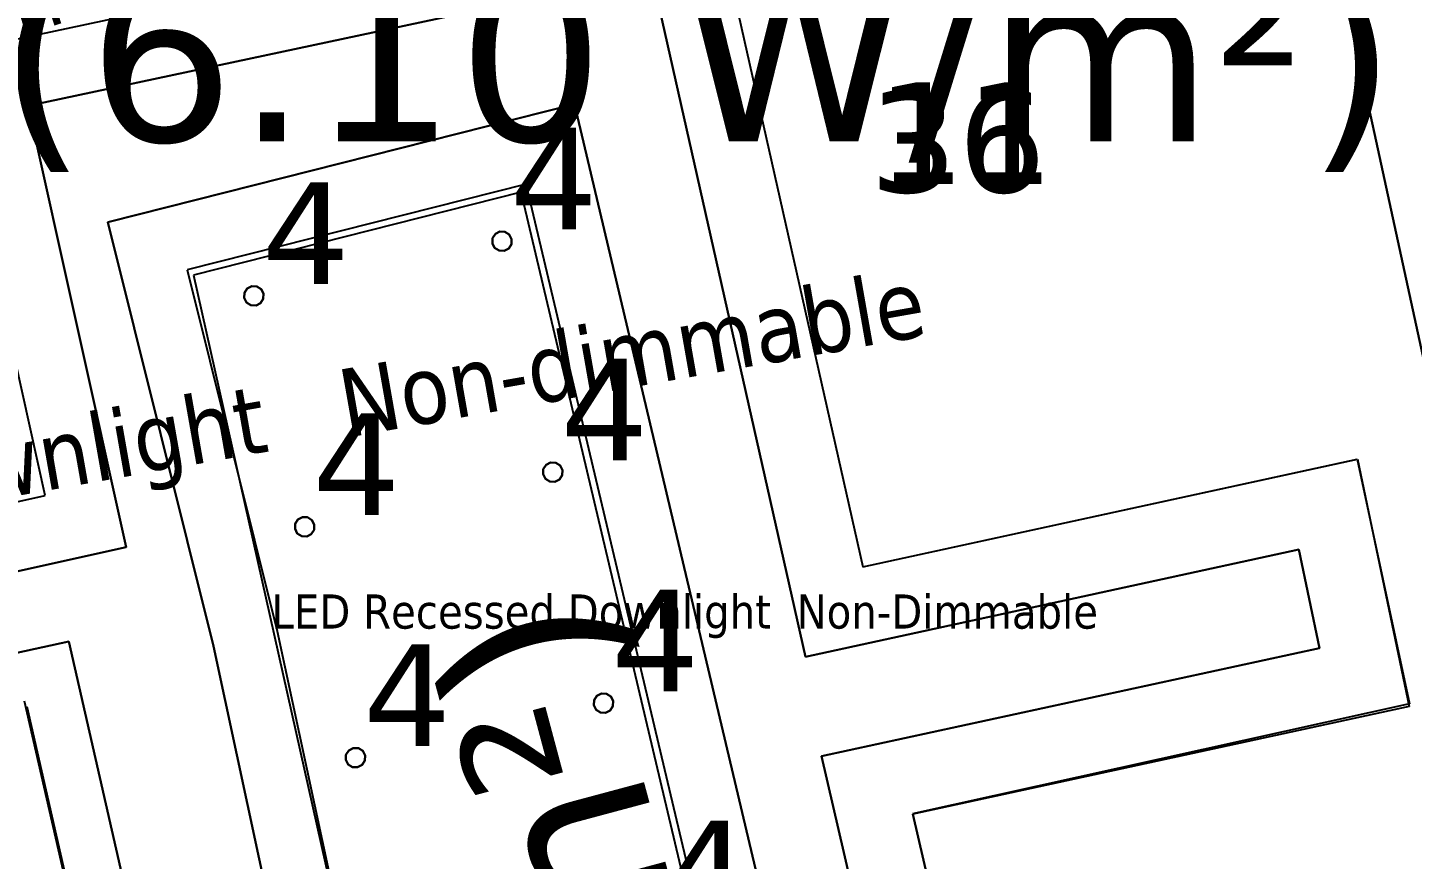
# Model space of a CAD drawing. Header units: inches. Extents: x 0 to 80, y -15 to 299.
# Drawn here: x 26.078 to 28.53, y 3.394 to 4.865 of the extents above; entities that cross this region are included whole.
import ezdxf

# ---------------------------------------------------------------- set-up
doc = ezdxf.new("R2010")
doc.units = ezdxf.units.IN
doc.header["$MEASUREMENT"] = 0
for name, color, linetype, true_color in [('DLX_BLD0_CALC', 3, 'Continuous', 0x00ff00), ('DLX_BLD0_CONT', 7, 'Continuous', 0x969696), ('DLX_BLD0_DESC', 7, 'Continuous', 0x969696), ('DLX_BLD0_LUM', 7, 'Continuous', 0xffd400), ('DLX_BLD0_LUMKEY_IDX', 7, 'Continuous', 0x969696), ('DLX_BLD0_RESKEY_IDX', 7, 'Continuous', 0x707070), ('DLX_BLD0_ROOF', 7, 'Continuous', 0x7f7f7f), ('DLX_BLD0_TXT', 7, 'Continuous', 0xaa00ff)]:
    doc.layers.add(name, color=color, linetype=linetype, true_color=true_color)
doc.styles.add('TableTextStyle', font='')
doc.styles.add('Tahoma AC-9A-79-64-AA-B0-6E-42-C4-5C-8C-13-97-E7-E2-2C', font='')
doc.styles.get('TableTextStyle').set_extended_font_data('VERDANA.TTF')
doc.styles.get('Tahoma AC-9A-79-64-AA-B0-6E-42-C4-5C-8C-13-97-E7-E2-2C').set_extended_font_data('Tahoma')

msp = doc.modelspace()

# ---------------------------------------------------------------- linework, layer by layer
at = {"layer": 'DLX_BLD0_CALC'}
for points in [[(27.1606, 5.6688, 0), (27.5567, 3.9112, 0)], [(27.1606, 5.6688, 0), (27.5567, 3.9112, 0)], [(25.9358, 4.8192, 0), (26.8593, 5.0158, 0)], [(26.1092, 4.0372, 0), (25.9358, 4.8192, 0)], [(26.9608, 4.5886, 0), (26.3604, 4.4369, 0)], [(27.5815, 1.9677, 0), (26.9608, 4.5886, 0)], [(26.952, 4.574, 0), (26.3719, 4.4275, 0)], [(27.5677, 1.9738, 0), (26.952, 4.574, 0)], [(26.3604, 4.4369, 0), (26.5202, 3.7974, 0)], [(26.3719, 4.4275, 0), (26.9519, 1.841, 0)], [(27.5567, 3.9112, 0), (28.4326, 4.1018, 0)], [(27.5567, 3.9112, 0), (28.432, 4.1016, 0)], [(28.432, 4.1016, 0), (28.5247, 3.669, 0)], [(28.4326, 4.1018, 0), (28.5242, 3.6643, 0)], [(25.3352, 3.8655, 0), (26.1092, 4.0372, 0)], [(26.5202, 3.7974, 0), (26.9437, 1.8275, 0)], [(26.5203, 1.7162, 0), (26.0726, 3.6738, 0)], [(26.5216, 1.7157, 0), (26.0772, 3.6636, 0)], [(28.5247, 3.669, 0), (27.645, 3.4745, 0)], [(28.5242, 3.6643, 0), (27.6452, 3.4739, 0)], [(27.645, 3.4745, 0), (28.5393, -0.3804, 0)], [(27.6452, 3.4739, 0), (28.5393, -0.3804, 0)]]:
    msp.add_polyline3d(points, dxfattribs=at)
at = {"layer": 'DLX_BLD0_CONT'}
for points in [[(27.0001, 5.7706, 0), (27.4551, 3.7518, 0)], [(26.0792, 4.727, 0), (27.0028, 4.9237, 0)], [(26.2524, 3.946, 0), (26.0792, 4.727, 0)], [(27.0465, 4.7298, 0), (26.2199, 4.521, 0)], [(27.7214, 1.8797, 0), (27.0465, 4.7298, 0)], [(26.2199, 4.521, 0), (26.4072, 3.7711, 0)], [(25.2445, 3.7225, 0), (26.2524, 3.946, 0)], [(27.4551, 3.7518, 0), (28.329, 3.9419, 0)], [(28.329, 3.9419, 0), (28.3656, 3.7672, 0)], [(26.1508, 3.7794, 0), (24.509, 3.4217, 0)], [(26.6384, 1.6418, 0), (26.1508, 3.7794, 0)], [(26.4072, 3.7711, 0), (26.8548, 1.6892, 0)], [(28.3656, 3.7672, 0), (27.4837, 3.5762, 0)], [(27.4837, 3.5762, 0), (28.4387, -0.5402, 0)]]:
    msp.add_polyline3d(points, dxfattribs=at)
at = {"layer": 'DLX_BLD0_LUM'}
for points in [[(28.5838, 4.1221, 0), (28.3376, 5.2539, 0)], [(28.3376, 5.2539, 0), (28.5838, 4.1221, 0)], [(28.3376, 5.2539, 0), (28.5838, 4.1221, 0)], [(28.5838, 4.1221, 0), (28.3376, 5.2539, 0)], [(26.9009, 4.4836, 0), (26.9013, 4.4926, 0)], [(26.9013, 4.4926, 0), (26.9009, 4.4836, 0)], [(26.9013, 4.4926, 0), (26.9009, 4.4836, 0)], [(26.9009, 4.4836, 0), (26.9013, 4.4926, 0)], [(26.9013, 4.4926, 0), (26.9062, 4.5003, 0)], [(26.9062, 4.5003, 0), (26.9013, 4.4926, 0)], [(26.9062, 4.5003, 0), (26.9013, 4.4926, 0)], [(26.9013, 4.4926, 0), (26.9062, 4.5003, 0)], [(26.9013, 4.4926, 0), (26.9013, 4.4926, 0)], [(26.9013, 4.4926, 0), (26.9013, 4.4926, 0)], [(26.9062, 4.5003, 0), (26.9142, 4.5044, 0)], [(26.9142, 4.5044, 0), (26.9062, 4.5003, 0)], [(26.9142, 4.5044, 0), (26.9062, 4.5003, 0)], [(26.9062, 4.5003, 0), (26.9142, 4.5044, 0)], [(26.9062, 4.5003, 0), (26.9062, 4.5003, 0)], [(26.9062, 4.5003, 0), (26.9062, 4.5003, 0)], [(26.9142, 4.5044, 0), (26.9142, 4.5044, 0)], [(26.9142, 4.5044, 0), (26.9233, 4.504, 0)], [(26.9233, 4.504, 0), (26.9142, 4.5044, 0)], [(26.9142, 4.5044, 0), (26.9142, 4.5044, 0)], [(26.9233, 4.504, 0), (26.9142, 4.5044, 0)], [(26.9142, 4.5044, 0), (26.9233, 4.504, 0)], [(26.9233, 4.504, 0), (26.9233, 4.504, 0)], [(26.9233, 4.504, 0), (26.9309, 4.4992, 0)], [(26.9309, 4.4992, 0), (26.9233, 4.504, 0)], [(26.9233, 4.504, 0), (26.9233, 4.504, 0)], [(26.9309, 4.4992, 0), (26.9233, 4.504, 0)], [(26.9233, 4.504, 0), (26.9309, 4.4992, 0)], [(26.9309, 4.4992, 0), (26.9309, 4.4992, 0)], [(26.9309, 4.4992, 0), (26.9351, 4.4911, 0)], [(26.9351, 4.4911, 0), (26.9309, 4.4992, 0)], [(26.9309, 4.4992, 0), (26.9309, 4.4992, 0)], [(26.9351, 4.4911, 0), (26.9309, 4.4992, 0)], [(26.9309, 4.4992, 0), (26.9351, 4.4911, 0)], [(26.9351, 4.4911, 0), (26.9347, 4.4821, 0)], [(26.9347, 4.4821, 0), (26.9351, 4.4911, 0)], [(26.9347, 4.4821, 0), (26.9351, 4.4911, 0)], [(26.9351, 4.4911, 0), (26.9347, 4.4821, 0)], [(26.9351, 4.4911, 0), (26.9351, 4.4911, 0)], [(26.9351, 4.4911, 0), (26.9351, 4.4911, 0)], [(26.905, 4.4756, 0), (26.9009, 4.4836, 0)], [(26.9009, 4.4836, 0), (26.9009, 4.4836, 0)], [(26.9009, 4.4836, 0), (26.905, 4.4756, 0)], [(26.9009, 4.4836, 0), (26.9009, 4.4836, 0)], [(26.9009, 4.4836, 0), (26.905, 4.4756, 0)], [(26.905, 4.4756, 0), (26.9009, 4.4836, 0)], [(26.9127, 4.4707, 0), (26.905, 4.4756, 0)], [(26.905, 4.4756, 0), (26.905, 4.4756, 0)], [(26.905, 4.4756, 0), (26.9127, 4.4707, 0)], [(26.905, 4.4756, 0), (26.905, 4.4756, 0)], [(26.905, 4.4756, 0), (26.9127, 4.4707, 0)], [(26.9127, 4.4707, 0), (26.905, 4.4756, 0)], [(26.9217, 4.4703, 0), (26.9127, 4.4707, 0)], [(26.9127, 4.4707, 0), (26.9127, 4.4707, 0)], [(26.9127, 4.4707, 0), (26.9217, 4.4703, 0)], [(26.9127, 4.4707, 0), (26.9127, 4.4707, 0)], [(26.9127, 4.4707, 0), (26.9217, 4.4703, 0)], [(26.9217, 4.4703, 0), (26.9127, 4.4707, 0)], [(26.9298, 4.4744, 0), (26.9217, 4.4703, 0)], [(26.9217, 4.4703, 0), (26.9298, 4.4744, 0)], [(26.9217, 4.4703, 0), (26.9298, 4.4744, 0)], [(26.9298, 4.4744, 0), (26.9217, 4.4703, 0)], [(26.9217, 4.4703, 0), (26.9217, 4.4703, 0)], [(26.9217, 4.4703, 0), (26.9217, 4.4703, 0)], [(26.9347, 4.4821, 0), (26.9298, 4.4744, 0)], [(26.9298, 4.4744, 0), (26.9347, 4.4821, 0)], [(26.9298, 4.4744, 0), (26.9347, 4.4821, 0)], [(26.9347, 4.4821, 0), (26.9298, 4.4744, 0)], [(26.9298, 4.4744, 0), (26.9298, 4.4744, 0)], [(26.9298, 4.4744, 0), (26.9298, 4.4744, 0)], [(26.9347, 4.4821, 0), (26.9347, 4.4821, 0)], [(26.9347, 4.4821, 0), (26.9347, 4.4821, 0)], [(26.4616, 4.387, 0), (26.462, 4.3961, 0)], [(26.462, 4.3961, 0), (26.4616, 4.387, 0)], [(26.462, 4.3961, 0), (26.4616, 4.387, 0)], [(26.4616, 4.387, 0), (26.462, 4.3961, 0)], [(26.462, 4.3961, 0), (26.4669, 4.4037, 0)], [(26.4669, 4.4037, 0), (26.462, 4.3961, 0)], [(26.4669, 4.4037, 0), (26.462, 4.3961, 0)], [(26.462, 4.3961, 0), (26.4669, 4.4037, 0)], [(26.462, 4.3961, 0), (26.462, 4.3961, 0)], [(26.462, 4.3961, 0), (26.462, 4.3961, 0)], [(26.4669, 4.4037, 0), (26.475, 4.4079, 0)], [(26.475, 4.4079, 0), (26.4669, 4.4037, 0)], [(26.475, 4.4079, 0), (26.4669, 4.4037, 0)], [(26.4669, 4.4037, 0), (26.475, 4.4079, 0)], [(26.4669, 4.4037, 0), (26.4669, 4.4037, 0)], [(26.4669, 4.4037, 0), (26.4669, 4.4037, 0)], [(26.475, 4.4079, 0), (26.475, 4.4079, 0)], [(26.475, 4.4079, 0), (26.484, 4.4075, 0)], [(26.484, 4.4075, 0), (26.475, 4.4079, 0)], [(26.475, 4.4079, 0), (26.475, 4.4079, 0)], [(26.484, 4.4075, 0), (26.475, 4.4079, 0)], [(26.475, 4.4079, 0), (26.484, 4.4075, 0)], [(26.484, 4.4075, 0), (26.484, 4.4075, 0)], [(26.484, 4.4075, 0), (26.4916, 4.4026, 0)], [(26.4916, 4.4026, 0), (26.484, 4.4075, 0)], [(26.484, 4.4075, 0), (26.484, 4.4075, 0)], [(26.4916, 4.4026, 0), (26.484, 4.4075, 0)], [(26.484, 4.4075, 0), (26.4916, 4.4026, 0)], [(26.4916, 4.4026, 0), (26.4916, 4.4026, 0)], [(26.4916, 4.4026, 0), (26.4958, 4.3946, 0)], [(26.4958, 4.3946, 0), (26.4916, 4.4026, 0)], [(26.4916, 4.4026, 0), (26.4916, 4.4026, 0)], [(26.4958, 4.3946, 0), (26.4916, 4.4026, 0)], [(26.4916, 4.4026, 0), (26.4958, 4.3946, 0)], [(26.4958, 4.3946, 0), (26.4954, 4.3855, 0)], [(26.4954, 4.3855, 0), (26.4958, 4.3946, 0)], [(26.4954, 4.3855, 0), (26.4958, 4.3946, 0)], [(26.4958, 4.3946, 0), (26.4954, 4.3855, 0)], [(26.4958, 4.3946, 0), (26.4958, 4.3946, 0)], [(26.4958, 4.3946, 0), (26.4958, 4.3946, 0)], [(26.4658, 4.379, 0), (26.4616, 4.387, 0)], [(26.4616, 4.387, 0), (26.4616, 4.387, 0)], [(26.4616, 4.387, 0), (26.4658, 4.379, 0)], [(26.4616, 4.387, 0), (26.4616, 4.387, 0)], [(26.4616, 4.387, 0), (26.4658, 4.379, 0)], [(26.4658, 4.379, 0), (26.4616, 4.387, 0)], [(26.4734, 4.3741, 0), (26.4658, 4.379, 0)], [(26.4658, 4.379, 0), (26.4658, 4.379, 0)], [(26.4658, 4.379, 0), (26.4734, 4.3741, 0)], [(26.4658, 4.379, 0), (26.4658, 4.379, 0)], [(26.4658, 4.379, 0), (26.4734, 4.3741, 0)], [(26.4734, 4.3741, 0), (26.4658, 4.379, 0)], [(26.4825, 4.3737, 0), (26.4734, 4.3741, 0)], [(26.4734, 4.3741, 0), (26.4734, 4.3741, 0)], [(26.4734, 4.3741, 0), (26.4825, 4.3737, 0)], [(26.4734, 4.3741, 0), (26.4734, 4.3741, 0)], [(26.4734, 4.3741, 0), (26.4825, 4.3737, 0)], [(26.4825, 4.3737, 0), (26.4734, 4.3741, 0)], [(26.4905, 4.3779, 0), (26.4825, 4.3737, 0)], [(26.4825, 4.3737, 0), (26.4905, 4.3779, 0)], [(26.4825, 4.3737, 0), (26.4905, 4.3779, 0)], [(26.4905, 4.3779, 0), (26.4825, 4.3737, 0)], [(26.4825, 4.3737, 0), (26.4825, 4.3737, 0)], [(26.4825, 4.3737, 0), (26.4825, 4.3737, 0)], [(26.4954, 4.3855, 0), (26.4905, 4.3779, 0)], [(26.4905, 4.3779, 0), (26.4954, 4.3855, 0)], [(26.4905, 4.3779, 0), (26.4954, 4.3855, 0)], [(26.4954, 4.3855, 0), (26.4905, 4.3779, 0)], [(26.4905, 4.3779, 0), (26.4905, 4.3779, 0)], [(26.4905, 4.3779, 0), (26.4905, 4.3779, 0)], [(26.4954, 4.3855, 0), (26.4954, 4.3855, 0)], [(26.4954, 4.3855, 0), (26.4954, 4.3855, 0)], [(26.996, 4.0917, 0), (27.004, 4.0958, 0)], [(27.004, 4.0958, 0), (26.996, 4.0917, 0)], [(27.004, 4.0958, 0), (26.996, 4.0917, 0)], [(26.996, 4.0917, 0), (27.004, 4.0958, 0)], [(27.004, 4.0958, 0), (27.004, 4.0958, 0)], [(27.004, 4.0958, 0), (27.0131, 4.0954, 0)], [(27.0131, 4.0954, 0), (27.004, 4.0958, 0)], [(27.004, 4.0958, 0), (27.004, 4.0958, 0)], [(27.0131, 4.0954, 0), (27.004, 4.0958, 0)], [(27.004, 4.0958, 0), (27.0131, 4.0954, 0)], [(27.0131, 4.0954, 0), (27.0131, 4.0954, 0)], [(27.0131, 4.0954, 0), (27.0207, 4.0906, 0)], [(27.0207, 4.0906, 0), (27.0131, 4.0954, 0)], [(27.0131, 4.0954, 0), (27.0131, 4.0954, 0)], [(27.0207, 4.0906, 0), (27.0131, 4.0954, 0)], [(27.0131, 4.0954, 0), (27.0207, 4.0906, 0)], [(26.9907, 4.075, 0), (26.9911, 4.084, 0)], [(26.9911, 4.084, 0), (26.9907, 4.075, 0)], [(26.9911, 4.084, 0), (26.9907, 4.075, 0)], [(26.9907, 4.075, 0), (26.9911, 4.084, 0)], [(26.9949, 4.067, 0), (26.9907, 4.075, 0)], [(26.9907, 4.075, 0), (26.9907, 4.075, 0)], [(26.9907, 4.075, 0), (26.9949, 4.067, 0)], [(26.9907, 4.075, 0), (26.9907, 4.075, 0)], [(26.9907, 4.075, 0), (26.9949, 4.067, 0)], [(26.9949, 4.067, 0), (26.9907, 4.075, 0)], [(26.9911, 4.084, 0), (26.996, 4.0917, 0)], [(26.996, 4.0917, 0), (26.9911, 4.084, 0)], [(26.996, 4.0917, 0), (26.9911, 4.084, 0)], [(26.9911, 4.084, 0), (26.996, 4.0917, 0)], [(26.9911, 4.084, 0), (26.9911, 4.084, 0)], [(26.9911, 4.084, 0), (26.9911, 4.084, 0)], [(26.996, 4.0917, 0), (26.996, 4.0917, 0)], [(26.996, 4.0917, 0), (26.996, 4.0917, 0)], [(27.0245, 4.0735, 0), (27.0196, 4.0658, 0)], [(27.0196, 4.0658, 0), (27.0245, 4.0735, 0)], [(27.0196, 4.0658, 0), (27.0245, 4.0735, 0)], [(27.0245, 4.0735, 0), (27.0196, 4.0658, 0)], [(27.0207, 4.0906, 0), (27.0207, 4.0906, 0)], [(27.0207, 4.0906, 0), (27.0249, 4.0825, 0)], [(27.0249, 4.0825, 0), (27.0207, 4.0906, 0)], [(27.0207, 4.0906, 0), (27.0207, 4.0906, 0)], [(27.0249, 4.0825, 0), (27.0207, 4.0906, 0)], [(27.0207, 4.0906, 0), (27.0249, 4.0825, 0)], [(27.0249, 4.0825, 0), (27.0245, 4.0735, 0)], [(27.0245, 4.0735, 0), (27.0249, 4.0825, 0)], [(27.0245, 4.0735, 0), (27.0249, 4.0825, 0)], [(27.0249, 4.0825, 0), (27.0245, 4.0735, 0)], [(27.0245, 4.0735, 0), (27.0245, 4.0735, 0)], [(27.0245, 4.0735, 0), (27.0245, 4.0735, 0)], [(27.0249, 4.0825, 0), (27.0249, 4.0825, 0)], [(27.0249, 4.0825, 0), (27.0249, 4.0825, 0)], [(27.0025, 4.0621, 0), (26.9949, 4.067, 0)], [(26.9949, 4.067, 0), (26.9949, 4.067, 0)], [(26.9949, 4.067, 0), (27.0025, 4.0621, 0)], [(26.9949, 4.067, 0), (26.9949, 4.067, 0)], [(26.9949, 4.067, 0), (27.0025, 4.0621, 0)], [(27.0025, 4.0621, 0), (26.9949, 4.067, 0)], [(27.0116, 4.0617, 0), (27.0025, 4.0621, 0)], [(27.0025, 4.0621, 0), (27.0025, 4.0621, 0)], [(27.0025, 4.0621, 0), (27.0116, 4.0617, 0)], [(27.0025, 4.0621, 0), (27.0025, 4.0621, 0)], [(27.0025, 4.0621, 0), (27.0116, 4.0617, 0)], [(27.0116, 4.0617, 0), (27.0025, 4.0621, 0)], [(27.0196, 4.0658, 0), (27.0116, 4.0617, 0)], [(27.0116, 4.0617, 0), (27.0196, 4.0658, 0)], [(27.0116, 4.0617, 0), (27.0196, 4.0658, 0)], [(27.0196, 4.0658, 0), (27.0116, 4.0617, 0)], [(27.0116, 4.0617, 0), (27.0116, 4.0617, 0)], [(27.0116, 4.0617, 0), (27.0116, 4.0617, 0)], [(27.0196, 4.0658, 0), (27.0196, 4.0658, 0)], [(27.0196, 4.0658, 0), (27.0196, 4.0658, 0)], [(26.5567, 3.9951, 0), (26.5648, 3.9993, 0)], [(26.5648, 3.9993, 0), (26.5567, 3.9951, 0)], [(26.5648, 3.9993, 0), (26.5567, 3.9951, 0)], [(26.5567, 3.9951, 0), (26.5648, 3.9993, 0)], [(26.5648, 3.9993, 0), (26.5648, 3.9993, 0)], [(26.5648, 3.9993, 0), (26.5738, 3.9989, 0)], [(26.5738, 3.9989, 0), (26.5648, 3.9993, 0)], [(26.5648, 3.9993, 0), (26.5648, 3.9993, 0)], [(26.5738, 3.9989, 0), (26.5648, 3.9993, 0)], [(26.5648, 3.9993, 0), (26.5738, 3.9989, 0)], [(26.5738, 3.9989, 0), (26.5738, 3.9989, 0)], [(26.5738, 3.9989, 0), (26.5815, 3.994, 0)], [(26.5815, 3.994, 0), (26.5738, 3.9989, 0)], [(26.5738, 3.9989, 0), (26.5738, 3.9989, 0)], [(26.5815, 3.994, 0), (26.5738, 3.9989, 0)], [(26.5738, 3.9989, 0), (26.5815, 3.994, 0)], [(26.5515, 3.9784, 0), (26.5519, 3.9875, 0)], [(26.5519, 3.9875, 0), (26.5515, 3.9784, 0)], [(26.5519, 3.9875, 0), (26.5515, 3.9784, 0)], [(26.5515, 3.9784, 0), (26.5519, 3.9875, 0)], [(26.5556, 3.9704, 0), (26.5515, 3.9784, 0)], [(26.5515, 3.9784, 0), (26.5515, 3.9784, 0)], [(26.5515, 3.9784, 0), (26.5556, 3.9704, 0)], [(26.5515, 3.9784, 0), (26.5515, 3.9784, 0)], [(26.5515, 3.9784, 0), (26.5556, 3.9704, 0)], [(26.5556, 3.9704, 0), (26.5515, 3.9784, 0)], [(26.5519, 3.9875, 0), (26.5567, 3.9951, 0)], [(26.5567, 3.9951, 0), (26.5519, 3.9875, 0)], [(26.5567, 3.9951, 0), (26.5519, 3.9875, 0)], [(26.5519, 3.9875, 0), (26.5567, 3.9951, 0)], [(26.5519, 3.9875, 0), (26.5519, 3.9875, 0)], [(26.5519, 3.9875, 0), (26.5519, 3.9875, 0)], [(26.5567, 3.9951, 0), (26.5567, 3.9951, 0)], [(26.5567, 3.9951, 0), (26.5567, 3.9951, 0)], [(26.5852, 3.9769, 0), (26.5803, 3.9693, 0)], [(26.5803, 3.9693, 0), (26.5852, 3.9769, 0)], [(26.5803, 3.9693, 0), (26.5852, 3.9769, 0)], [(26.5852, 3.9769, 0), (26.5803, 3.9693, 0)], [(26.5815, 3.994, 0), (26.5815, 3.994, 0)], [(26.5815, 3.994, 0), (26.5856, 3.986, 0)], [(26.5856, 3.986, 0), (26.5815, 3.994, 0)], [(26.5815, 3.994, 0), (26.5815, 3.994, 0)], [(26.5856, 3.986, 0), (26.5815, 3.994, 0)], [(26.5815, 3.994, 0), (26.5856, 3.986, 0)], [(26.5856, 3.986, 0), (26.5852, 3.9769, 0)], [(26.5852, 3.9769, 0), (26.5856, 3.986, 0)], [(26.5852, 3.9769, 0), (26.5856, 3.986, 0)], [(26.5856, 3.986, 0), (26.5852, 3.9769, 0)], [(26.5852, 3.9769, 0), (26.5852, 3.9769, 0)], [(26.5852, 3.9769, 0), (26.5852, 3.9769, 0)], [(26.5856, 3.986, 0), (26.5856, 3.986, 0)], [(26.5856, 3.986, 0), (26.5856, 3.986, 0)], [(26.5633, 3.9655, 0), (26.5556, 3.9704, 0)], [(26.5556, 3.9704, 0), (26.5556, 3.9704, 0)], [(26.5556, 3.9704, 0), (26.5633, 3.9655, 0)], [(26.5556, 3.9704, 0), (26.5556, 3.9704, 0)], [(26.5556, 3.9704, 0), (26.5633, 3.9655, 0)], [(26.5633, 3.9655, 0), (26.5556, 3.9704, 0)], [(26.5723, 3.9651, 0), (26.5633, 3.9655, 0)], [(26.5633, 3.9655, 0), (26.5633, 3.9655, 0)], [(26.5633, 3.9655, 0), (26.5723, 3.9651, 0)], [(26.5633, 3.9655, 0), (26.5633, 3.9655, 0)], [(26.5633, 3.9655, 0), (26.5723, 3.9651, 0)], [(26.5723, 3.9651, 0), (26.5633, 3.9655, 0)], [(26.5803, 3.9693, 0), (26.5723, 3.9651, 0)], [(26.5723, 3.9651, 0), (26.5803, 3.9693, 0)], [(26.5723, 3.9651, 0), (26.5803, 3.9693, 0)], [(26.5803, 3.9693, 0), (26.5723, 3.9651, 0)], [(26.5723, 3.9651, 0), (26.5723, 3.9651, 0)], [(26.5723, 3.9651, 0), (26.5723, 3.9651, 0)], [(26.5803, 3.9693, 0), (26.5803, 3.9693, 0)], [(26.5803, 3.9693, 0), (26.5803, 3.9693, 0)], [(27.0809, 3.6754, 0), (27.0858, 3.6831, 0)], [(27.0858, 3.6831, 0), (27.0809, 3.6754, 0)], [(27.0858, 3.6831, 0), (27.0809, 3.6754, 0)], [(27.0809, 3.6754, 0), (27.0858, 3.6831, 0)], [(27.0858, 3.6831, 0), (27.0939, 3.6872, 0)], [(27.0939, 3.6872, 0), (27.0858, 3.6831, 0)], [(27.0939, 3.6872, 0), (27.0858, 3.6831, 0)], [(27.0858, 3.6831, 0), (27.0939, 3.6872, 0)], [(27.0858, 3.6831, 0), (27.0858, 3.6831, 0)], [(27.0858, 3.6831, 0), (27.0858, 3.6831, 0)], [(27.0939, 3.6872, 0), (27.0939, 3.6872, 0)], [(27.0939, 3.6872, 0), (27.1029, 3.6868, 0)], [(27.1029, 3.6868, 0), (27.0939, 3.6872, 0)], [(27.0939, 3.6872, 0), (27.0939, 3.6872, 0)], [(27.1029, 3.6868, 0), (27.0939, 3.6872, 0)], [(27.0939, 3.6872, 0), (27.1029, 3.6868, 0)], [(27.1029, 3.6868, 0), (27.1029, 3.6868, 0)], [(27.1029, 3.6868, 0), (27.1105, 3.682, 0)], [(27.1105, 3.682, 0), (27.1029, 3.6868, 0)], [(27.1029, 3.6868, 0), (27.1029, 3.6868, 0)], [(27.1105, 3.682, 0), (27.1029, 3.6868, 0)], [(27.1029, 3.6868, 0), (27.1105, 3.682, 0)], [(27.1105, 3.682, 0), (27.1105, 3.682, 0)], [(27.1105, 3.682, 0), (27.1147, 3.6739, 0)], [(27.1147, 3.6739, 0), (27.1105, 3.682, 0)], [(27.1105, 3.682, 0), (27.1105, 3.682, 0)], [(27.1147, 3.6739, 0), (27.1105, 3.682, 0)], [(27.1105, 3.682, 0), (27.1147, 3.6739, 0)], [(27.0805, 3.6664, 0), (27.0809, 3.6754, 0)], [(27.0809, 3.6754, 0), (27.0805, 3.6664, 0)], [(27.0809, 3.6754, 0), (27.0805, 3.6664, 0)], [(27.0805, 3.6664, 0), (27.0809, 3.6754, 0)], [(27.0847, 3.6584, 0), (27.0805, 3.6664, 0)], [(27.0805, 3.6664, 0), (27.0805, 3.6664, 0)], [(27.0805, 3.6664, 0), (27.0847, 3.6584, 0)], [(27.0805, 3.6664, 0), (27.0805, 3.6664, 0)], [(27.0805, 3.6664, 0), (27.0847, 3.6584, 0)], [(27.0847, 3.6584, 0), (27.0805, 3.6664, 0)], [(27.0809, 3.6754, 0), (27.0809, 3.6754, 0)], [(27.0809, 3.6754, 0), (27.0809, 3.6754, 0)], [(27.0923, 3.6535, 0), (27.0847, 3.6584, 0)], [(27.0847, 3.6584, 0), (27.0847, 3.6584, 0)], [(27.0847, 3.6584, 0), (27.0923, 3.6535, 0)], [(27.0847, 3.6584, 0), (27.0847, 3.6584, 0)], [(27.0847, 3.6584, 0), (27.0923, 3.6535, 0)], [(27.0923, 3.6535, 0), (27.0847, 3.6584, 0)], [(27.1014, 3.6531, 0), (27.0923, 3.6535, 0)], [(27.0923, 3.6535, 0), (27.0923, 3.6535, 0)], [(27.0923, 3.6535, 0), (27.1014, 3.6531, 0)], [(27.0923, 3.6535, 0), (27.0923, 3.6535, 0)], [(27.0923, 3.6535, 0), (27.1014, 3.6531, 0)], [(27.1014, 3.6531, 0), (27.0923, 3.6535, 0)], [(27.1094, 3.6572, 0), (27.1014, 3.6531, 0)], [(27.1014, 3.6531, 0), (27.1094, 3.6572, 0)], [(27.1014, 3.6531, 0), (27.1094, 3.6572, 0)], [(27.1094, 3.6572, 0), (27.1014, 3.6531, 0)], [(27.1014, 3.6531, 0), (27.1014, 3.6531, 0)], [(27.1014, 3.6531, 0), (27.1014, 3.6531, 0)], [(27.1143, 3.6649, 0), (27.1094, 3.6572, 0)], [(27.1094, 3.6572, 0), (27.1143, 3.6649, 0)], [(27.1094, 3.6572, 0), (27.1143, 3.6649, 0)], [(27.1143, 3.6649, 0), (27.1094, 3.6572, 0)], [(27.1094, 3.6572, 0), (27.1094, 3.6572, 0)], [(27.1094, 3.6572, 0), (27.1094, 3.6572, 0)], [(27.1147, 3.6739, 0), (27.1143, 3.6649, 0)], [(27.1143, 3.6649, 0), (27.1147, 3.6739, 0)], [(27.1143, 3.6649, 0), (27.1147, 3.6739, 0)], [(27.1147, 3.6739, 0), (27.1143, 3.6649, 0)], [(27.1143, 3.6649, 0), (27.1143, 3.6649, 0)], [(27.1143, 3.6649, 0), (27.1143, 3.6649, 0)], [(27.1147, 3.6739, 0), (27.1147, 3.6739, 0)], [(27.1147, 3.6739, 0), (27.1147, 3.6739, 0)], [(26.6417, 3.5789, 0), (26.6466, 3.5865, 0)], [(26.6466, 3.5865, 0), (26.6417, 3.5789, 0)], [(26.6466, 3.5865, 0), (26.6417, 3.5789, 0)], [(26.6417, 3.5789, 0), (26.6466, 3.5865, 0)], [(26.6466, 3.5865, 0), (26.6546, 3.5907, 0)], [(26.6546, 3.5907, 0), (26.6466, 3.5865, 0)], [(26.6546, 3.5907, 0), (26.6466, 3.5865, 0)], [(26.6466, 3.5865, 0), (26.6546, 3.5907, 0)], [(26.6466, 3.5865, 0), (26.6466, 3.5865, 0)], [(26.6466, 3.5865, 0), (26.6466, 3.5865, 0)], [(26.6546, 3.5907, 0), (26.6546, 3.5907, 0)], [(26.6546, 3.5907, 0), (26.6637, 3.5903, 0)], [(26.6637, 3.5903, 0), (26.6546, 3.5907, 0)], [(26.6546, 3.5907, 0), (26.6546, 3.5907, 0)], [(26.6637, 3.5903, 0), (26.6546, 3.5907, 0)], [(26.6546, 3.5907, 0), (26.6637, 3.5903, 0)], [(26.6637, 3.5903, 0), (26.6637, 3.5903, 0)], [(26.6637, 3.5903, 0), (26.6713, 3.5854, 0)], [(26.6713, 3.5854, 0), (26.6637, 3.5903, 0)], [(26.6637, 3.5903, 0), (26.6637, 3.5903, 0)], [(26.6713, 3.5854, 0), (26.6637, 3.5903, 0)], [(26.6637, 3.5903, 0), (26.6713, 3.5854, 0)], [(26.6713, 3.5854, 0), (26.6713, 3.5854, 0)], [(26.6713, 3.5854, 0), (26.6755, 3.5773, 0)], [(26.6755, 3.5773, 0), (26.6713, 3.5854, 0)], [(26.6713, 3.5854, 0), (26.6713, 3.5854, 0)], [(26.6755, 3.5773, 0), (26.6713, 3.5854, 0)], [(26.6713, 3.5854, 0), (26.6755, 3.5773, 0)], [(26.6413, 3.5698, 0), (26.6417, 3.5789, 0)], [(26.6417, 3.5789, 0), (26.6413, 3.5698, 0)], [(26.6417, 3.5789, 0), (26.6413, 3.5698, 0)], [(26.6413, 3.5698, 0), (26.6417, 3.5789, 0)], [(26.6454, 3.5618, 0), (26.6413, 3.5698, 0)], [(26.6413, 3.5698, 0), (26.6413, 3.5698, 0)], [(26.6413, 3.5698, 0), (26.6454, 3.5618, 0)], [(26.6413, 3.5698, 0), (26.6413, 3.5698, 0)], [(26.6413, 3.5698, 0), (26.6454, 3.5618, 0)], [(26.6454, 3.5618, 0), (26.6413, 3.5698, 0)], [(26.6417, 3.5789, 0), (26.6417, 3.5789, 0)], [(26.6417, 3.5789, 0), (26.6417, 3.5789, 0)], [(26.6531, 3.5569, 0), (26.6454, 3.5618, 0)], [(26.6454, 3.5618, 0), (26.6454, 3.5618, 0)], [(26.6454, 3.5618, 0), (26.6531, 3.5569, 0)], [(26.6454, 3.5618, 0), (26.6454, 3.5618, 0)], [(26.6454, 3.5618, 0), (26.6531, 3.5569, 0)], [(26.6531, 3.5569, 0), (26.6454, 3.5618, 0)], [(26.6621, 3.5565, 0), (26.6531, 3.5569, 0)], [(26.6531, 3.5569, 0), (26.6531, 3.5569, 0)], [(26.6531, 3.5569, 0), (26.6621, 3.5565, 0)], [(26.6531, 3.5569, 0), (26.6531, 3.5569, 0)], [(26.6531, 3.5569, 0), (26.6621, 3.5565, 0)], [(26.6621, 3.5565, 0), (26.6531, 3.5569, 0)], [(26.6702, 3.5607, 0), (26.6621, 3.5565, 0)], [(26.6621, 3.5565, 0), (26.6702, 3.5607, 0)], [(26.6621, 3.5565, 0), (26.6702, 3.5607, 0)], [(26.6702, 3.5607, 0), (26.6621, 3.5565, 0)], [(26.6621, 3.5565, 0), (26.6621, 3.5565, 0)], [(26.6621, 3.5565, 0), (26.6621, 3.5565, 0)], [(26.675, 3.5683, 0), (26.6702, 3.5607, 0)], [(26.6702, 3.5607, 0), (26.675, 3.5683, 0)], [(26.6702, 3.5607, 0), (26.675, 3.5683, 0)], [(26.675, 3.5683, 0), (26.6702, 3.5607, 0)], [(26.6702, 3.5607, 0), (26.6702, 3.5607, 0)], [(26.6702, 3.5607, 0), (26.6702, 3.5607, 0)], [(26.6755, 3.5773, 0), (26.675, 3.5683, 0)], [(26.675, 3.5683, 0), (26.6755, 3.5773, 0)], [(26.675, 3.5683, 0), (26.6755, 3.5773, 0)], [(26.6755, 3.5773, 0), (26.675, 3.5683, 0)], [(26.675, 3.5683, 0), (26.675, 3.5683, 0)], [(26.675, 3.5683, 0), (26.675, 3.5683, 0)], [(26.6755, 3.5773, 0), (26.6755, 3.5773, 0)], [(26.6755, 3.5773, 0), (26.6755, 3.5773, 0)]]:
    msp.add_polyline3d(points, dxfattribs=at)
at = {"layer": 'DLX_BLD0_ROOF'}
for points in [[(27.0001, 5.7706, 0), (27.4551, 3.7518, 0)], [(27.4551, 3.7518, 0), (27.0001, 5.7706, 0)], [(26.0792, 4.727, 0), (27.0028, 4.9237, 0)], [(27.0028, 4.9237, 0), (26.0792, 4.727, 0)], [(26.2524, 3.946, 0), (26.0792, 4.727, 0)], [(26.0792, 4.727, 0), (26.2524, 3.946, 0)], [(27.0465, 4.7298, 0), (26.2199, 4.521, 0)], [(26.2199, 4.521, 0), (27.0465, 4.7298, 0)], [(27.7214, 1.8797, 0), (27.0465, 4.7298, 0)], [(27.0465, 4.7298, 0), (27.7214, 1.8797, 0)], [(26.2199, 4.521, 0), (26.4072, 3.7711, 0)], [(26.4072, 3.7711, 0), (26.2199, 4.521, 0)], [(25.2445, 3.7225, 0), (26.2524, 3.946, 0)], [(26.2524, 3.946, 0), (25.2445, 3.7225, 0)], [(27.4551, 3.7518, 0), (28.329, 3.9419, 0)], [(28.329, 3.9419, 0), (27.4551, 3.7518, 0)], [(28.329, 3.9419, 0), (28.3656, 3.7672, 0)], [(28.3656, 3.7672, 0), (28.329, 3.9419, 0)], [(26.1508, 3.7794, 0), (24.509, 3.4217, 0)], [(24.509, 3.4217, 0), (26.1508, 3.7794, 0)], [(26.6384, 1.6418, 0), (26.1508, 3.7794, 0)], [(26.1508, 3.7794, 0), (26.6384, 1.6418, 0)], [(26.4072, 3.7711, 0), (26.8548, 1.6892, 0)], [(26.8548, 1.6892, 0), (26.4072, 3.7711, 0)], [(28.3656, 3.7672, 0), (27.4837, 3.5762, 0)], [(27.4837, 3.5762, 0), (28.3656, 3.7672, 0)], [(27.4837, 3.5762, 0), (28.4387, -0.5402, 0)], [(28.4387, -0.5402, 0), (27.4837, 3.5762, 0)]]:
    msp.add_polyline3d(points, dxfattribs=at)

# ---------------------------------------------------------------- texts
at = {"layer": 'DLX_BLD0_DESC', "style": 'TableTextStyle'}
msp.add_text('. (6.10 W/m²)', height=0.3, dxfattribs=at).set_placement((25.7617, 4.6644))
for s, rotation, p in [('corridor 105 (5.11 W/m²)', 103, (26.1276, -0.9558)), ('JAN 106 (9.57 W/m²)', 105, (28.1729, -0.2145))]:
    msp.add_text(s, height=0.3, rotation=rotation, dxfattribs=at).set_placement(p)
at = {"layer": 'DLX_BLD0_LUMKEY_IDX', "style": 'TableTextStyle'}
for p in [(26.9313, 4.5082), (26.4921, 4.4116), (27.0211, 4.0996), (26.5819, 4.003), (27.111, 3.691), (26.6717, 3.5944), (27.2008, 3.2824)]:
    msp.add_text('4', height=0.18, dxfattribs=at).set_placement(p)
at = {"layer": 'DLX_BLD0_RESKEY_IDX', "style": 'TableTextStyle'}
for s, p in [('36', (27.5677, 4.574)), ('11', (27.5815, 4.5886))]:
    msp.add_text(s, height=0.18, dxfattribs=at).set_placement(p)
at = {"layer": 'DLX_BLD0_TXT', "style": 'Tahoma AC-9A-79-64-AA-B0-6E-42-C4-5C-8C-13-97-E7-E2-2C'}
for s, rotation, p in [('LED Utility Light^M^JNon-dimmable^M^J', 18, (25.1138, 4.5402)), ('LED Recessed Downlight.^M^JCompatible with dimmers^M^J', 12, (23.074, 4.3847)), (' LED Recessed Downlight^M^J Non-dimmable ^M^J', 10, (24.7216, 3.8008))]:
    msp.add_text(s, height=0.1208, rotation=rotation, dxfattribs=at).set_placement(p)
msp.add_text(' LED Recessed Downlight^M^JNon-Dimmable^M^J', height=0.0604, dxfattribs=at).set_placement((26.4872, 3.802))

doc.saveas('drawing.dxf')
